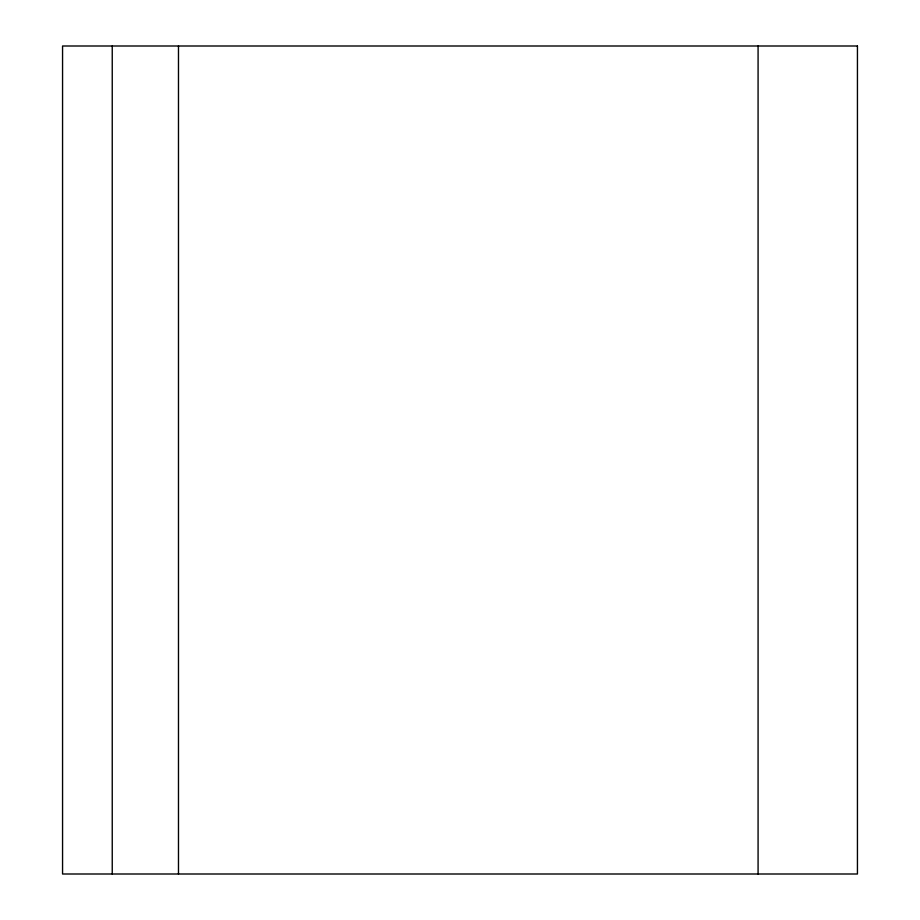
<?xml version="1.0" encoding="UTF-8"?>
<svg xmlns="http://www.w3.org/2000/svg" width="920" height="920" viewBox="0 0 920 920"><rect width="100%" height="100%" fill="white"/><g stroke="black" fill="none" stroke-linecap="round" stroke-linejoin="round"><path stroke-width="1.38" d="M758.08 46L758.08 874M178.48 46L178.48 874M112.24 46L112.24 874M857.44 46L62.56 46L62.56 874L857.44 874L857.44 46"/></g></svg>
